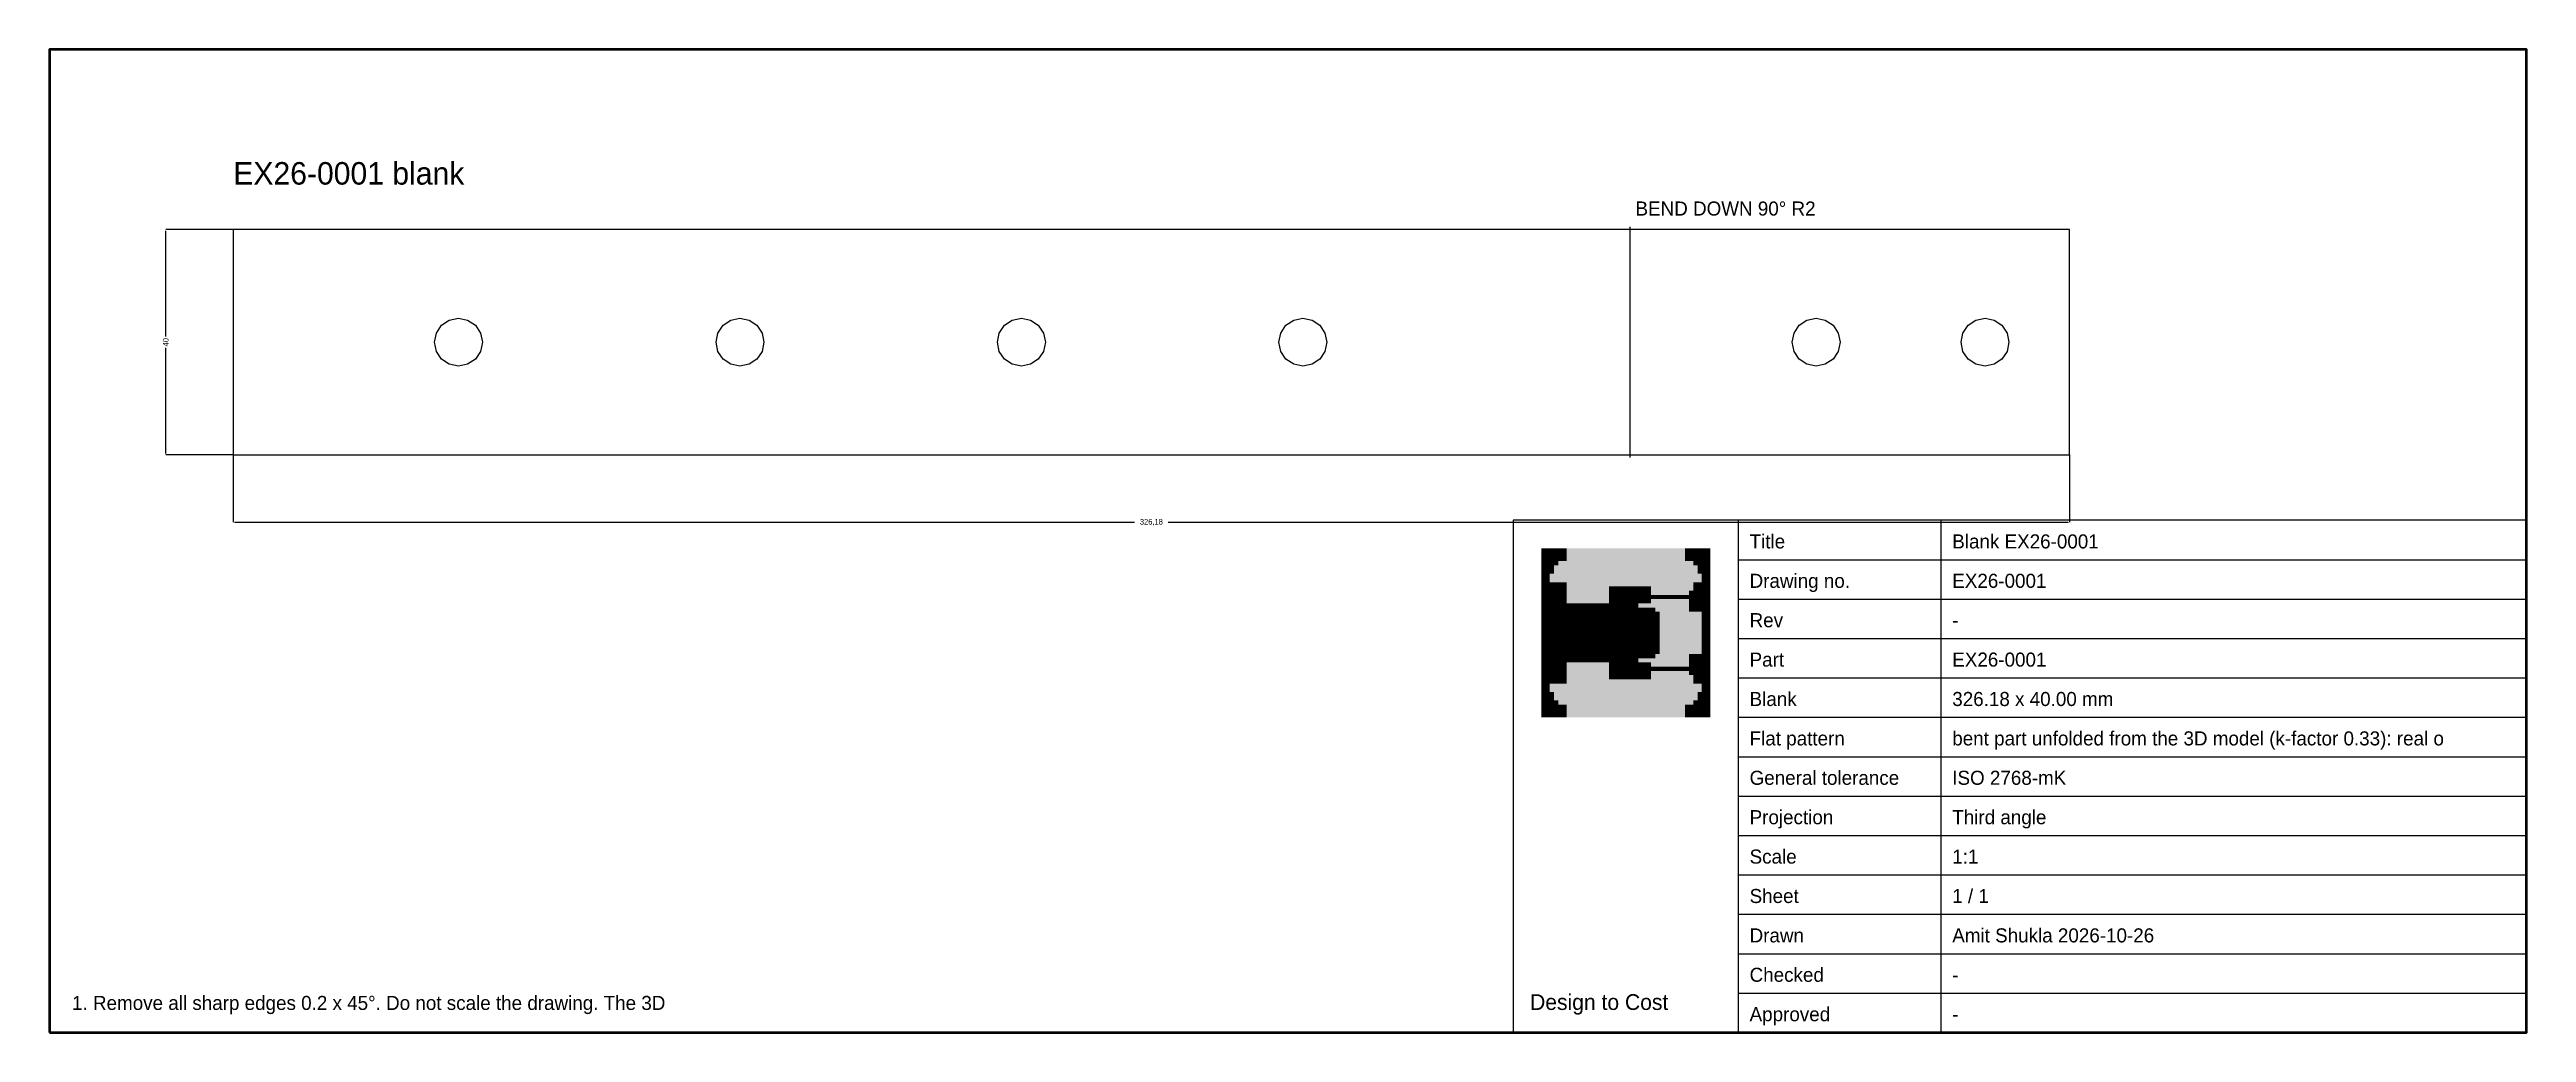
# Model space of a CAD drawing. Header units: metres. Extents: x -10 to 430, y -10 to 165.
import ezdxf

# ---------------------------------------------------------------- set-up
doc = ezdxf.new("R2010")
doc.units = ezdxf.units.M
for name, color, linetype in [('BEND', 1, 'Continuous'), ('CUT', 7, 'Continuous'), ('DIM', 3, 'Continuous'), ('FRAME', 7, 'Continuous'), ('LOGO', 7, 'Continuous'), ('TITLE', 7, 'Continuous')]:
    doc.layers.add(name, color=color, linetype=linetype)
doc.dimstyles.get("Standard").update_dxf_attribs({"dimtxt": 2.5, "dimasz": 2.5, "dimexe": 1.25, "dimexo": 0.625, "dimtad": 1, "dimcen": 2.5, "dimazin": 3, "dimtfac": 1, "dimtmove": 0, "dimatfit": 3})

# ---------------------------------------------------------------- blocks, each defined once
blk = doc.blocks.new('_CLOSEDFILLED')
at = {"color": 0, "linetype": 'BYBLOCK'}
blk.add_solid([(-1, 0.2), (0, 0), (-1, -0.2)], dxfattribs=at)
blk = doc.blocks.new('*D1')
for p, q in [((22.64, 92.64), (22.64, 80.64)), ((348.82, 92.64), (348.82, 80.64)), ((22.89, 80.64), (182.73, 80.64)), ((188.73, 80.64), (348.57, 80.64))]:
    blk.add_line(p, q)
at = {"layer": 'Defpoints'}
for p in [(22.64, 92.64), (348.82, 92.64), (22.64, 80.64)]:
    blk.add_point(p, dxfattribs=at)
at = {"xscale": 0.25, "yscale": 0.25, "rotation": 180}
blk.add_blockref('_CLOSEDFILLED', (22.64, 80.64), dxfattribs=at)
at = {"xscale": 0.25, "yscale": 0.25}
blk.add_blockref('_CLOSEDFILLED', (348.82, 80.64), dxfattribs=at)
at = {"insert": (185.73, 80.64), "char_height": 1, "attachment_point": 5}
blk.add_mtext('326,18', dxfattribs=at)
blk = doc.blocks.new('*D2')
for p, q in [((22.64, 132.64), (10.64, 132.64)), ((10.64, 113.64), (10.64, 132.39)), ((10.64, 92.89), (10.64, 111.64)), ((22.64, 92.64), (10.64, 92.64))]:
    blk.add_line(p, q)
at = {"layer": 'Defpoints'}
for p in [(22.64, 132.64), (10.64, 92.64), (22.64, 92.64)]:
    blk.add_point(p, dxfattribs=at)
at = {"xscale": 0.25, "yscale": 0.25}
for p, rotation in [((10.64, 132.64), 90), ((10.64, 92.64), -90.00000000000001)]:
    blk.add_blockref('_CLOSEDFILLED', p, dxfattribs=dict(at, rotation=rotation))
at = {"insert": (10.64, 112.64), "char_height": 1, "attachment_point": 5, "rotation": 90}
blk.add_mtext('40', dxfattribs=at)

msp = doc.modelspace()

# ---------------------------------------------------------------- hatches: boundary and pattern name
at = {"layer": 'LOGO', "true_color": 0xfbfbfa}
for points in [[(255, 75.25), (258.75, 75.25), (258.75, 76), (255, 76)], [(255, 74.5), (257.25, 74.5), (257.25, 75.25), (255, 75.25)], [(281.25, 75.25), (285, 75.25), (285, 76), (281.25, 76)], [(282.75, 74.5), (285, 74.5), (285, 75.25), (282.75, 75.25)], [(255, 73.75), (256.5, 73.75), (256.5, 74.5), (255, 74.5)], [(255, 73), (255.75, 73), (255.75, 73.75), (255, 73.75)], [(255, 72.25), (255.75, 72.25), (255.75, 73), (255, 73)], [(283.5, 73.75), (285, 73.75), (285, 74.5), (283.5, 74.5)], [(284.25, 73), (285, 73), (285, 73.75), (284.25, 73.75)], [(284.25, 72.25), (285, 72.25), (285, 73), (284.25, 73)], [(259.5, 67.75), (267, 67.75), (267, 68.5), (259.5, 68.5)], [(259.5, 67), (267, 67), (267, 67.75), (259.5, 67.75)], [(259.5, 66.25), (267, 66.25), (267, 67), (259.5, 67)], [(259.5, 65.5), (262.5, 65.5), (262.5, 66.25), (259.5, 66.25)], [(267, 65.5), (270, 65.5), (270, 66.25), (267, 66.25)], [(259.5, 64.75), (262.5, 64.75), (262.5, 65.5), (259.5, 65.5)], [(259.5, 64), (262.5, 64), (262.5, 64.75), (259.5, 64.75)], [(259.5, 63.25), (262.5, 63.25), (262.5, 64), (259.5, 64)], [(259.5, 62.5), (262.5, 62.5), (262.5, 63.25), (259.5, 63.25)], [(259.5, 61.75), (262.5, 61.75), (262.5, 62.5), (259.5, 62.5)], [(259.5, 61), (262.5, 61), (262.5, 61.75), (259.5, 61.75)], [(267, 64.75), (270, 64.75), (270, 65.5), (267, 65.5)], [(267, 64), (270, 64), (270, 64.75), (267, 64.75)], [(267, 63.25), (270, 63.25), (270, 64), (267, 64)], [(267, 62.5), (270, 62.5), (270, 63.25), (267, 63.25)], [(267, 61.75), (270, 61.75), (270, 62.5), (267, 62.5)], [(267, 61), (270, 61), (270, 61.75), (267, 61.75)], [(259.5, 60.25), (262.5, 60.25), (262.5, 61), (259.5, 61)], [(259.5, 59.5), (262.5, 59.5), (262.5, 60.25), (259.5, 60.25)], [(259.5, 58.75), (262.5, 58.75), (262.5, 59.5), (259.5, 59.5)], [(259.5, 58), (262.5, 58), (262.5, 58.75), (259.5, 58.75)], [(259.5, 57.25), (262.5, 57.25), (262.5, 58), (259.5, 58)], [(259.5, 56.5), (262.5, 56.5), (262.5, 57.25), (259.5, 57.25)], [(267, 60.25), (270, 60.25), (270, 61), (267, 61)], [(267, 59.5), (270, 59.5), (270, 60.25), (267, 60.25)], [(267, 58.75), (270, 58.75), (270, 59.5), (267, 59.5)], [(267, 58), (270, 58), (270, 58.75), (267, 58.75)], [(267, 57.25), (270, 57.25), (270, 58), (267, 58)], [(267, 56.5), (270, 56.5), (270, 57.25), (267, 57.25)], [(259.5, 55.75), (262.5, 55.75), (262.5, 56.5), (259.5, 56.5)], [(259.5, 55), (267, 55), (267, 55.75), (259.5, 55.75)], [(259.5, 54.25), (267, 54.25), (267, 55), (259.5, 55)], [(259.5, 53.5), (267, 53.5), (267, 54.25), (259.5, 54.25)], [(267, 55.75), (270, 55.75), (270, 56.5), (267, 56.5)], [(255, 49), (255.75, 49), (255.75, 49.75), (255, 49.75)], [(255, 48.25), (255.75, 48.25), (255.75, 49), (255, 49)], [(284.25, 49), (285, 49), (285, 49.75), (284.25, 49.75)], [(284.25, 48.25), (285, 48.25), (285, 49), (284.25, 49)], [(255, 47.5), (256.5, 47.5), (256.5, 48.25), (255, 48.25)], [(255, 46.75), (257.25, 46.75), (257.25, 47.5), (255, 47.5)], [(255, 46), (258.75, 46), (258.75, 46.75), (255, 46.75)], [(281.25, 46), (285, 46), (285, 46.75), (281.25, 46.75)], [(282.75, 46.75), (285, 46.75), (285, 47.5), (282.75, 47.5)], [(283.5, 47.5), (285, 47.5), (285, 48.25), (283.5, 48.25)]]:
    msp.add_hatch(color=7, dxfattribs=at).paths.add_polyline_path(points)
at = {"layer": 'LOGO', "true_color": 0xcfa885}
for points in [[(257.25, 74.5), (258, 74.5), (258, 75.25), (257.25, 75.25)], [(258.75, 75.25), (259.5, 75.25), (259.5, 76), (258.75, 76)], [(280.5, 75.25), (281.25, 75.25), (281.25, 76), (280.5, 76)], [(282, 74.5), (282.75, 74.5), (282.75, 75.25), (282, 75.25)], [(255, 71.5), (255.75, 71.5), (255.75, 72.25), (255, 72.25)], [(255.75, 73), (256.5, 73), (256.5, 73.75), (255.75, 73.75)], [(256.5, 73.75), (257.25, 73.75), (257.25, 74.5), (256.5, 74.5)], [(282.75, 73.75), (283.5, 73.75), (283.5, 74.5), (282.75, 74.5)], [(283.5, 73), (284.25, 73), (284.25, 73.75), (283.5, 73.75)], [(284.25, 71.5), (285, 71.5), (285, 72.25), (284.25, 72.25)], [(259.5, 68.5), (267, 68.5), (267, 69.25), (259.5, 69.25)], [(262.5, 65.5), (263.25, 65.5), (263.25, 66.25), (262.5, 66.25)], [(266.25, 65.5), (267, 65.5), (267, 66.25), (266.25, 66.25)], [(274.5, 67.75), (281.25, 67.75), (281.25, 68.5), (274.5, 68.5)], [(274.5, 67), (275.25, 67), (275.25, 67.75), (274.5, 67.75)], [(274.5, 66.25), (281.25, 66.25), (281.25, 67), (274.5, 67)], [(280.5, 67), (281.25, 67), (281.25, 67.75), (280.5, 67.75)], [(272.25, 64.75), (274.5, 64.75), (274.5, 65.5), (272.25, 65.5)], [(272.25, 64), (273, 64), (273, 64.75), (272.25, 64.75)], [(272.25, 63.25), (273, 63.25), (273, 64), (272.25, 64)], [(272.25, 62.5), (273, 62.5), (273, 63.25), (272.25, 63.25)], [(272.25, 61.75), (273, 61.75), (273, 62.5), (272.25, 62.5)], [(272.25, 61), (273, 61), (273, 61.75), (272.25, 61.75)], [(273.75, 64), (274.5, 64), (274.5, 64.75), (273.75, 64.75)], [(273.75, 63.25), (274.5, 63.25), (274.5, 64), (273.75, 64)], [(273.75, 62.5), (274.5, 62.5), (274.5, 63.25), (273.75, 63.25)], [(273.75, 61.75), (274.5, 61.75), (274.5, 62.5), (273.75, 62.5)], [(273.75, 61), (274.5, 61), (274.5, 61.75), (273.75, 61.75)], [(272.25, 60.25), (273, 60.25), (273, 61), (272.25, 61)], [(272.25, 59.5), (273, 59.5), (273, 60.25), (272.25, 60.25)], [(272.25, 58.75), (273, 58.75), (273, 59.5), (272.25, 59.5)], [(272.25, 58), (273, 58), (273, 58.75), (272.25, 58.75)], [(272.25, 57.25), (273, 57.25), (273, 58), (272.25, 58)], [(272.25, 56.5), (274.5, 56.5), (274.5, 57.25), (272.25, 57.25)], [(273.75, 60.25), (274.5, 60.25), (274.5, 61), (273.75, 61)], [(273.75, 59.5), (274.5, 59.5), (274.5, 60.25), (273.75, 60.25)], [(273.75, 58.75), (274.5, 58.75), (274.5, 59.5), (273.75, 59.5)], [(273.75, 58), (274.5, 58), (274.5, 58.75), (273.75, 58.75)], [(273.75, 57.25), (274.5, 57.25), (274.5, 58), (273.75, 58)], [(259.5, 52.75), (267, 52.75), (267, 53.5), (259.5, 53.5)], [(262.5, 55.75), (263.25, 55.75), (263.25, 56.5), (262.5, 56.5)], [(266.25, 55.75), (267, 55.75), (267, 56.5), (266.25, 56.5)], [(274.5, 55), (281.25, 55), (281.25, 55.75), (274.5, 55.75)], [(274.5, 54.25), (275.25, 54.25), (275.25, 55), (274.5, 55)], [(274.5, 53.5), (281.25, 53.5), (281.25, 54.25), (274.5, 54.25)], [(280.5, 54.25), (281.25, 54.25), (281.25, 55), (280.5, 55)], [(255, 49.75), (255.75, 49.75), (255.75, 50.5), (255, 50.5)], [(255.75, 48.25), (256.5, 48.25), (256.5, 49), (255.75, 49)], [(283.5, 48.25), (284.25, 48.25), (284.25, 49), (283.5, 49)], [(284.25, 49.75), (285, 49.75), (285, 50.5), (284.25, 50.5)], [(256.5, 47.5), (257.25, 47.5), (257.25, 48.25), (256.5, 48.25)], [(257.25, 46.75), (258, 46.75), (258, 47.5), (257.25, 47.5)], [(258.75, 46), (259.5, 46), (259.5, 46.75), (258.75, 46.75)], [(280.5, 46), (281.25, 46), (281.25, 46.75), (280.5, 46.75)], [(282, 46.75), (282.75, 46.75), (282.75, 47.5), (282, 47.5)], [(282.75, 47.5), (283.5, 47.5), (283.5, 48.25), (282.75, 48.25)]]:
    msp.add_hatch(color=7, dxfattribs=at).paths.add_polyline_path(points)
at = {"layer": 'LOGO', "true_color": 0x7b5f47}
for points in [[(258, 74.5), (258.75, 74.5), (258.75, 75.25), (258, 75.25)], [(259.5, 75.25), (280.5, 75.25), (280.5, 76), (259.5, 76)], [(281.25, 74.5), (282, 74.5), (282, 75.25), (281.25, 75.25)], [(255, 70.75), (255.75, 70.75), (255.75, 71.5), (255, 71.5)], [(255, 70), (255.75, 70), (255.75, 70.75), (255, 70.75)], [(255.75, 72.25), (256.5, 72.25), (256.5, 73), (255.75, 73)], [(283.5, 72.25), (284.25, 72.25), (284.25, 73), (283.5, 73)], [(284.25, 70.75), (285, 70.75), (285, 71.5), (284.25, 71.5)], [(284.25, 70), (285, 70), (285, 70.75), (284.25, 70.75)], [(255, 69.25), (255.75, 69.25), (255.75, 70), (255, 70)], [(255, 68.5), (255.75, 68.5), (255.75, 69.25), (255, 69.25)], [(255, 67.75), (255.75, 67.75), (255.75, 68.5), (255, 68.5)], [(255, 67), (255.75, 67), (255.75, 67.75), (255, 67.75)], [(255, 66.25), (255.75, 66.25), (255.75, 67), (255, 67)], [(255, 65.5), (255.75, 65.5), (255.75, 66.25), (255, 66.25)], [(263.25, 65.5), (266.25, 65.5), (266.25, 66.25), (263.25, 66.25)], [(267, 66.25), (270, 66.25), (270, 67), (267, 67)], [(272.25, 65.5), (281.25, 65.5), (281.25, 66.25), (272.25, 66.25)], [(274.5, 68.5), (282, 68.5), (282, 69.25), (274.5, 69.25)], [(275.25, 67), (280.5, 67), (280.5, 67.75), (275.25, 67.75)], [(281.25, 67.75), (282, 67.75), (282, 68.5), (281.25, 68.5)], [(281.25, 67), (282, 67), (282, 67.75), (281.25, 67.75)], [(281.25, 66.25), (282, 66.25), (282, 67), (281.25, 67)], [(284.25, 69.25), (285, 69.25), (285, 70), (284.25, 70)], [(284.25, 68.5), (285, 68.5), (285, 69.25), (284.25, 69.25)], [(284.25, 67.75), (285, 67.75), (285, 68.5), (284.25, 68.5)], [(284.25, 67), (285, 67), (285, 67.75), (284.25, 67.75)], [(284.25, 66.25), (285, 66.25), (285, 67), (284.25, 67)], [(284.25, 65.5), (285, 65.5), (285, 66.25), (284.25, 66.25)], [(255, 64.75), (255.75, 64.75), (255.75, 65.5), (255, 65.5)], [(255, 64), (255.75, 64), (255.75, 64.75), (255, 64.75)], [(255, 63.25), (255.75, 63.25), (255.75, 64), (255, 64)], [(255, 62.5), (255.75, 62.5), (255.75, 63.25), (255, 63.25)], [(255, 61.75), (255.75, 61.75), (255.75, 62.5), (255, 62.5)], [(255, 61), (255.75, 61), (255.75, 61.75), (255, 61.75)], [(271.5, 64.75), (272.25, 64.75), (272.25, 65.5), (271.5, 65.5)], [(271.5, 64), (272.25, 64), (272.25, 64.75), (271.5, 64.75)], [(271.5, 63.25), (272.25, 63.25), (272.25, 64), (271.5, 64)], [(271.5, 62.5), (272.25, 62.5), (272.25, 63.25), (271.5, 63.25)], [(271.5, 61.75), (272.25, 61.75), (272.25, 62.5), (271.5, 62.5)], [(271.5, 61), (272.25, 61), (272.25, 61.75), (271.5, 61.75)], [(273, 64), (273.75, 64), (273.75, 64.75), (273, 64.75)], [(273, 63.25), (273.75, 63.25), (273.75, 64), (273, 64)], [(273, 62.5), (273.75, 62.5), (273.75, 63.25), (273, 63.25)], [(273, 61.75), (273.75, 61.75), (273.75, 62.5), (273, 62.5)], [(273, 61), (273.75, 61), (273.75, 61.75), (273, 61.75)], [(274.5, 64.75), (275.25, 64.75), (275.25, 65.5), (274.5, 65.5)], [(274.5, 64), (275.25, 64), (275.25, 64.75), (274.5, 64.75)], [(274.5, 63.25), (275.25, 63.25), (275.25, 64), (274.5, 64)], [(274.5, 62.5), (275.25, 62.5), (275.25, 63.25), (274.5, 63.25)], [(274.5, 61.75), (275.25, 61.75), (275.25, 62.5), (274.5, 62.5)], [(274.5, 61), (275.25, 61), (275.25, 61.75), (274.5, 61.75)], [(284.25, 64.75), (285, 64.75), (285, 65.5), (284.25, 65.5)], [(284.25, 64), (285, 64), (285, 64.75), (284.25, 64.75)], [(284.25, 63.25), (285, 63.25), (285, 64), (284.25, 64)], [(284.25, 62.5), (285, 62.5), (285, 63.25), (284.25, 63.25)], [(284.25, 61.75), (285, 61.75), (285, 62.5), (284.25, 62.5)], [(284.25, 61), (285, 61), (285, 61.75), (284.25, 61.75)], [(255, 60.25), (255.75, 60.25), (255.75, 61), (255, 61)], [(255, 59.5), (255.75, 59.5), (255.75, 60.25), (255, 60.25)], [(255, 58.75), (255.75, 58.75), (255.75, 59.5), (255, 59.5)], [(255, 58), (255.75, 58), (255.75, 58.75), (255, 58.75)], [(255, 57.25), (255.75, 57.25), (255.75, 58), (255, 58)], [(255, 56.5), (255.75, 56.5), (255.75, 57.25), (255, 57.25)], [(271.5, 60.25), (272.25, 60.25), (272.25, 61), (271.5, 61)], [(271.5, 59.5), (272.25, 59.5), (272.25, 60.25), (271.5, 60.25)], [(271.5, 58.75), (272.25, 58.75), (272.25, 59.5), (271.5, 59.5)], [(271.5, 58), (272.25, 58), (272.25, 58.75), (271.5, 58.75)], [(271.5, 57.25), (272.25, 57.25), (272.25, 58), (271.5, 58)], [(271.5, 56.5), (272.25, 56.5), (272.25, 57.25), (271.5, 57.25)], [(273, 60.25), (273.75, 60.25), (273.75, 61), (273, 61)], [(273, 59.5), (273.75, 59.5), (273.75, 60.25), (273, 60.25)], [(273, 58.75), (273.75, 58.75), (273.75, 59.5), (273, 59.5)], [(273, 58), (273.75, 58), (273.75, 58.75), (273, 58.75)], [(273, 57.25), (273.75, 57.25), (273.75, 58), (273, 58)], [(274.5, 60.25), (275.25, 60.25), (275.25, 61), (274.5, 61)], [(274.5, 59.5), (275.25, 59.5), (275.25, 60.25), (274.5, 60.25)], [(274.5, 58.75), (275.25, 58.75), (275.25, 59.5), (274.5, 59.5)], [(274.5, 58), (275.25, 58), (275.25, 58.75), (274.5, 58.75)], [(274.5, 57.25), (275.25, 57.25), (275.25, 58), (274.5, 58)], [(274.5, 56.5), (275.25, 56.5), (275.25, 57.25), (274.5, 57.25)], [(284.25, 60.25), (285, 60.25), (285, 61), (284.25, 61)], [(284.25, 59.5), (285, 59.5), (285, 60.25), (284.25, 60.25)], [(284.25, 58.75), (285, 58.75), (285, 59.5), (284.25, 59.5)], [(284.25, 58), (285, 58), (285, 58.75), (284.25, 58.75)], [(284.25, 57.25), (285, 57.25), (285, 58), (284.25, 58)], [(284.25, 56.5), (285, 56.5), (285, 57.25), (284.25, 57.25)], [(255, 55.75), (255.75, 55.75), (255.75, 56.5), (255, 56.5)], [(255, 55), (255.75, 55), (255.75, 55.75), (255, 55.75)], [(255, 54.25), (255.75, 54.25), (255.75, 55), (255, 55)], [(255, 53.5), (255.75, 53.5), (255.75, 54.25), (255, 54.25)], [(255, 52.75), (255.75, 52.75), (255.75, 53.5), (255, 53.5)], [(263.25, 55.75), (266.25, 55.75), (266.25, 56.5), (263.25, 56.5)], [(267, 55), (270, 55), (270, 55.75), (267, 55.75)], [(272.25, 55.75), (281.25, 55.75), (281.25, 56.5), (272.25, 56.5)], [(274.5, 52.75), (282, 52.75), (282, 53.5), (274.5, 53.5)], [(275.25, 54.25), (280.5, 54.25), (280.5, 55), (275.25, 55)], [(281.25, 55), (282, 55), (282, 55.75), (281.25, 55.75)], [(281.25, 54.25), (282, 54.25), (282, 55), (281.25, 55)], [(281.25, 53.5), (282, 53.5), (282, 54.25), (281.25, 54.25)], [(284.25, 55.75), (285, 55.75), (285, 56.5), (284.25, 56.5)], [(284.25, 55), (285, 55), (285, 55.75), (284.25, 55.75)], [(284.25, 54.25), (285, 54.25), (285, 55), (284.25, 55)], [(284.25, 53.5), (285, 53.5), (285, 54.25), (284.25, 54.25)], [(284.25, 52.75), (285, 52.75), (285, 53.5), (284.25, 53.5)], [(255, 52), (255.75, 52), (255.75, 52.75), (255, 52.75)], [(255, 51.25), (255.75, 51.25), (255.75, 52), (255, 52)], [(255, 50.5), (255.75, 50.5), (255.75, 51.25), (255, 51.25)], [(255.75, 49), (256.5, 49), (256.5, 49.75), (255.75, 49.75)], [(283.5, 49), (284.25, 49), (284.25, 49.75), (283.5, 49.75)], [(284.25, 52), (285, 52), (285, 52.75), (284.25, 52.75)], [(284.25, 51.25), (285, 51.25), (285, 52), (284.25, 52)], [(284.25, 50.5), (285, 50.5), (285, 51.25), (284.25, 51.25)], [(258, 46.75), (258.75, 46.75), (258.75, 47.5), (258, 47.5)], [(259.5, 46), (280.5, 46), (280.5, 46.75), (259.5, 46.75)], [(281.25, 46.75), (282, 46.75), (282, 47.5), (281.25, 47.5)]]:
    msp.add_hatch(color=7, dxfattribs=at).paths.add_polyline_path(points)
at = {"layer": 'LOGO', "true_color": 0x18212c}
for points in [[(258.75, 74.5), (259.5, 74.5), (259.5, 75.25), (258.75, 75.25)], [(280.5, 74.5), (281.25, 74.5), (281.25, 75.25), (280.5, 75.25)], [(255.75, 71.5), (256.5, 71.5), (256.5, 72.25), (255.75, 72.25)], [(283.5, 71.5), (284.25, 71.5), (284.25, 72.25), (283.5, 72.25)], [(267, 68.5), (267.75, 68.5), (267.75, 69.25), (267, 69.25)], [(267, 67.75), (267.75, 67.75), (267.75, 68.5), (267, 68.5)], [(267, 67), (267.75, 67), (267.75, 67.75), (267, 67.75)], [(270, 66.25), (270.75, 66.25), (270.75, 67), (270, 67)], [(267, 54.25), (267.75, 54.25), (267.75, 55), (267, 55)], [(267, 53.5), (267.75, 53.5), (267.75, 54.25), (267, 54.25)], [(267, 52.75), (267.75, 52.75), (267.75, 53.5), (267, 53.5)], [(270, 55), (270.75, 55), (270.75, 55.75), (270, 55.75)], [(255.75, 49.75), (256.5, 49.75), (256.5, 50.5), (255.75, 50.5)], [(283.5, 49.75), (284.25, 49.75), (284.25, 50.5), (283.5, 50.5)], [(258.75, 46.75), (259.5, 46.75), (259.5, 47.5), (258.75, 47.5)], [(280.5, 46.75), (281.25, 46.75), (281.25, 47.5), (280.5, 47.5)]]:
    msp.add_hatch(color=7, dxfattribs=at).paths.add_polyline_path(points)
at = {"layer": 'LOGO', "true_color": 0x121d28}
for points in [[(259.5, 74.5), (280.5, 74.5), (280.5, 75.25), (259.5, 75.25)], [(255.75, 70.75), (256.5, 70.75), (256.5, 71.5), (255.75, 71.5)], [(255.75, 70), (256.5, 70), (256.5, 70.75), (255.75, 70.75)], [(256.5, 72.25), (257.25, 72.25), (257.25, 73), (256.5, 73)], [(257.25, 73), (258, 73), (258, 73.75), (257.25, 73.75)], [(258, 73.75), (258.75, 73.75), (258.75, 74.5), (258, 74.5)], [(281.25, 73.75), (282, 73.75), (282, 74.5), (281.25, 74.5)], [(282, 73), (282.75, 73), (282.75, 73.75), (282, 73.75)], [(282.75, 72.25), (283.5, 72.25), (283.5, 73), (282.75, 73)], [(283.5, 70.75), (284.25, 70.75), (284.25, 71.5), (283.5, 71.5)], [(283.5, 70), (284.25, 70), (284.25, 70.75), (283.5, 70.75)], [(255.75, 69.25), (256.5, 69.25), (256.5, 70), (255.75, 70)], [(255.75, 68.5), (256.5, 68.5), (256.5, 69.25), (255.75, 69.25)], [(255.75, 67.75), (256.5, 67.75), (256.5, 68.5), (255.75, 68.5)], [(255.75, 67), (256.5, 67), (256.5, 67.75), (255.75, 67.75)], [(255.75, 66.25), (256.5, 66.25), (256.5, 67), (255.75, 67)], [(255.75, 65.5), (256.5, 65.5), (256.5, 66.25), (255.75, 66.25)], [(259.5, 69.25), (267, 69.25), (267, 70), (259.5, 70)], [(267.75, 67), (270, 67), (270, 67.75), (267.75, 67.75)], [(270.75, 65.5), (271.5, 65.5), (271.5, 66.25), (270.75, 66.25)], [(272.25, 66.25), (273.75, 66.25), (273.75, 67), (272.25, 67)], [(273, 67.75), (273.75, 67.75), (273.75, 68.5), (273, 68.5)], [(273, 67), (273.75, 67), (273.75, 67.75), (273, 67.75)], [(282, 67.75), (282.75, 67.75), (282.75, 68.5), (282, 68.5)], [(282, 67), (282.75, 67), (282.75, 67.75), (282, 67.75)], [(282, 66.25), (282.75, 66.25), (282.75, 67), (282, 67)], [(283.5, 69.25), (284.25, 69.25), (284.25, 70), (283.5, 70)], [(283.5, 68.5), (284.25, 68.5), (284.25, 69.25), (283.5, 69.25)], [(283.5, 67.75), (284.25, 67.75), (284.25, 68.5), (283.5, 68.5)], [(283.5, 67), (284.25, 67), (284.25, 67.75), (283.5, 67.75)], [(283.5, 66.25), (284.25, 66.25), (284.25, 67), (283.5, 67)], [(283.5, 65.5), (284.25, 65.5), (284.25, 66.25), (283.5, 66.25)], [(255.75, 64.75), (256.5, 64.75), (256.5, 65.5), (255.75, 65.5)], [(255.75, 64), (256.5, 64), (256.5, 64.75), (255.75, 64.75)], [(255.75, 63.25), (256.5, 63.25), (256.5, 64), (255.75, 64)], [(255.75, 62.5), (256.5, 62.5), (256.5, 63.25), (255.75, 63.25)], [(255.75, 61.75), (256.5, 61.75), (256.5, 62.5), (255.75, 62.5)], [(255.75, 61), (256.5, 61), (256.5, 61.75), (255.75, 61.75)], [(263.25, 64.75), (266.25, 64.75), (266.25, 65.5), (263.25, 65.5)], [(263.25, 64), (264, 64), (264, 64.75), (263.25, 64.75)], [(263.25, 63.25), (264, 63.25), (264, 64), (263.25, 64)], [(263.25, 62.5), (264, 62.5), (264, 63.25), (263.25, 63.25)], [(263.25, 61.75), (264, 61.75), (264, 62.5), (263.25, 62.5)], [(263.25, 61), (264, 61), (264, 61.75), (263.25, 61.75)], [(265.5, 64), (266.25, 64), (266.25, 64.75), (265.5, 64.75)], [(265.5, 63.25), (266.25, 63.25), (266.25, 64), (265.5, 64)], [(265.5, 62.5), (266.25, 62.5), (266.25, 63.25), (265.5, 63.25)], [(265.5, 61.75), (266.25, 61.75), (266.25, 62.5), (265.5, 62.5)], [(265.5, 61), (266.25, 61), (266.25, 61.75), (265.5, 61.75)], [(270.75, 64.75), (271.5, 64.75), (271.5, 65.5), (270.75, 65.5)], [(270.75, 64), (271.5, 64), (271.5, 64.75), (270.75, 64.75)], [(270.75, 63.25), (271.5, 63.25), (271.5, 64), (270.75, 64)], [(270.75, 62.5), (271.5, 62.5), (271.5, 63.25), (270.75, 63.25)], [(270.75, 61.75), (271.5, 61.75), (271.5, 62.5), (270.75, 62.5)], [(270.75, 61), (271.5, 61), (271.5, 61.75), (270.75, 61.75)], [(275.25, 64.75), (281.25, 64.75), (281.25, 65.5), (275.25, 65.5)], [(275.25, 64), (276, 64), (276, 64.75), (275.25, 64.75)], [(275.25, 63.25), (276, 63.25), (276, 64), (275.25, 64)], [(275.25, 62.5), (276, 62.5), (276, 63.25), (275.25, 63.25)], [(275.25, 61.75), (276, 61.75), (276, 62.5), (275.25, 62.5)], [(275.25, 61), (276, 61), (276, 61.75), (275.25, 61.75)], [(283.5, 64.75), (284.25, 64.75), (284.25, 65.5), (283.5, 65.5)], [(283.5, 64), (284.25, 64), (284.25, 64.75), (283.5, 64.75)], [(283.5, 63.25), (284.25, 63.25), (284.25, 64), (283.5, 64)], [(283.5, 62.5), (284.25, 62.5), (284.25, 63.25), (283.5, 63.25)], [(283.5, 61.75), (284.25, 61.75), (284.25, 62.5), (283.5, 62.5)], [(283.5, 61), (284.25, 61), (284.25, 61.75), (283.5, 61.75)], [(255.75, 60.25), (256.5, 60.25), (256.5, 61), (255.75, 61)], [(255.75, 59.5), (256.5, 59.5), (256.5, 60.25), (255.75, 60.25)], [(255.75, 58.75), (256.5, 58.75), (256.5, 59.5), (255.75, 59.5)], [(255.75, 58), (256.5, 58), (256.5, 58.75), (255.75, 58.75)], [(255.75, 57.25), (256.5, 57.25), (256.5, 58), (255.75, 58)], [(255.75, 56.5), (256.5, 56.5), (256.5, 57.25), (255.75, 57.25)], [(263.25, 60.25), (264, 60.25), (264, 61), (263.25, 61)], [(263.25, 59.5), (264, 59.5), (264, 60.25), (263.25, 60.25)], [(263.25, 58.75), (264, 58.75), (264, 59.5), (263.25, 59.5)], [(263.25, 58), (264, 58), (264, 58.75), (263.25, 58.75)], [(263.25, 57.25), (264, 57.25), (264, 58), (263.25, 58)], [(263.25, 56.5), (266.25, 56.5), (266.25, 57.25), (263.25, 57.25)], [(265.5, 60.25), (266.25, 60.25), (266.25, 61), (265.5, 61)], [(265.5, 59.5), (266.25, 59.5), (266.25, 60.25), (265.5, 60.25)], [(265.5, 58.75), (266.25, 58.75), (266.25, 59.5), (265.5, 59.5)], [(265.5, 58), (266.25, 58), (266.25, 58.75), (265.5, 58.75)], [(265.5, 57.25), (266.25, 57.25), (266.25, 58), (265.5, 58)], [(270.75, 60.25), (271.5, 60.25), (271.5, 61), (270.75, 61)], [(270.75, 59.5), (271.5, 59.5), (271.5, 60.25), (270.75, 60.25)], [(270.75, 58.75), (271.5, 58.75), (271.5, 59.5), (270.75, 59.5)], [(270.75, 58), (271.5, 58), (271.5, 58.75), (270.75, 58.75)], [(270.75, 57.25), (271.5, 57.25), (271.5, 58), (270.75, 58)], [(270.75, 56.5), (271.5, 56.5), (271.5, 57.25), (270.75, 57.25)], [(275.25, 60.25), (276, 60.25), (276, 61), (275.25, 61)], [(275.25, 59.5), (276, 59.5), (276, 60.25), (275.25, 60.25)], [(275.25, 58.75), (276, 58.75), (276, 59.5), (275.25, 59.5)], [(275.25, 58), (276, 58), (276, 58.75), (275.25, 58.75)], [(275.25, 57.25), (276, 57.25), (276, 58), (275.25, 58)], [(275.25, 56.5), (281.25, 56.5), (281.25, 57.25), (275.25, 57.25)], [(283.5, 60.25), (284.25, 60.25), (284.25, 61), (283.5, 61)], [(283.5, 59.5), (284.25, 59.5), (284.25, 60.25), (283.5, 60.25)], [(283.5, 58.75), (284.25, 58.75), (284.25, 59.5), (283.5, 59.5)], [(283.5, 58), (284.25, 58), (284.25, 58.75), (283.5, 58.75)], [(283.5, 57.25), (284.25, 57.25), (284.25, 58), (283.5, 58)], [(283.5, 56.5), (284.25, 56.5), (284.25, 57.25), (283.5, 57.25)], [(255.75, 55.75), (256.5, 55.75), (256.5, 56.5), (255.75, 56.5)], [(255.75, 55), (256.5, 55), (256.5, 55.75), (255.75, 55.75)], [(255.75, 54.25), (256.5, 54.25), (256.5, 55), (255.75, 55)], [(255.75, 53.5), (256.5, 53.5), (256.5, 54.25), (255.75, 54.25)], [(255.75, 52.75), (256.5, 52.75), (256.5, 53.5), (255.75, 53.5)], [(267.75, 54.25), (270, 54.25), (270, 55), (267.75, 55)], [(270.75, 55.75), (271.5, 55.75), (271.5, 56.5), (270.75, 56.5)], [(272.25, 55), (273.75, 55), (273.75, 55.75), (272.25, 55.75)], [(273, 54.25), (273.75, 54.25), (273.75, 55), (273, 55)], [(273, 53.5), (273.75, 53.5), (273.75, 54.25), (273, 54.25)], [(282, 55), (282.75, 55), (282.75, 55.75), (282, 55.75)], [(282, 54.25), (282.75, 54.25), (282.75, 55), (282, 55)], [(282, 53.5), (282.75, 53.5), (282.75, 54.25), (282, 54.25)], [(283.5, 55.75), (284.25, 55.75), (284.25, 56.5), (283.5, 56.5)], [(283.5, 55), (284.25, 55), (284.25, 55.75), (283.5, 55.75)], [(283.5, 54.25), (284.25, 54.25), (284.25, 55), (283.5, 55)], [(283.5, 53.5), (284.25, 53.5), (284.25, 54.25), (283.5, 54.25)], [(283.5, 52.75), (284.25, 52.75), (284.25, 53.5), (283.5, 53.5)], [(255.75, 52), (256.5, 52), (256.5, 52.75), (255.75, 52.75)], [(255.75, 51.25), (256.5, 51.25), (256.5, 52), (255.75, 52)], [(255.75, 50.5), (256.5, 50.5), (256.5, 51.25), (255.75, 51.25)], [(256.5, 49), (257.25, 49), (257.25, 49.75), (256.5, 49.75)], [(257.25, 48.25), (258, 48.25), (258, 49), (257.25, 49)], [(259.5, 52), (267, 52), (267, 52.75), (259.5, 52.75)], [(282, 48.25), (282.75, 48.25), (282.75, 49), (282, 49)], [(282.75, 49), (283.5, 49), (283.5, 49.75), (282.75, 49.75)], [(283.5, 52), (284.25, 52), (284.25, 52.75), (283.5, 52.75)], [(283.5, 51.25), (284.25, 51.25), (284.25, 52), (283.5, 52)], [(283.5, 50.5), (284.25, 50.5), (284.25, 51.25), (283.5, 51.25)], [(258, 47.5), (258.75, 47.5), (258.75, 48.25), (258, 48.25)], [(259.5, 46.75), (280.5, 46.75), (280.5, 47.5), (259.5, 47.5)], [(281.25, 47.5), (282, 47.5), (282, 48.25), (281.25, 48.25)]]:
    msp.add_hatch(color=7, dxfattribs=at).paths.add_polyline_path(points)
at = {"layer": 'LOGO', "true_color": 0x33383e}
for points in [[(256.5, 73), (257.25, 73), (257.25, 73.75), (256.5, 73.75)], [(257.25, 73.75), (258, 73.75), (258, 74.5), (257.25, 74.5)], [(282, 73.75), (282.75, 73.75), (282.75, 74.5), (282, 74.5)], [(282.75, 73), (283.5, 73), (283.5, 73.75), (282.75, 73.75)], [(258.75, 68.5), (259.5, 68.5), (259.5, 69.25), (258.75, 69.25)], [(258.75, 67.75), (259.5, 67.75), (259.5, 68.5), (258.75, 68.5)], [(258.75, 67), (259.5, 67), (259.5, 67.75), (258.75, 67.75)], [(258.75, 66.25), (259.5, 66.25), (259.5, 67), (258.75, 67)], [(258.75, 65.5), (259.5, 65.5), (259.5, 66.25), (258.75, 66.25)], [(270, 65.5), (270.75, 65.5), (270.75, 66.25), (270, 66.25)], [(271.5, 65.5), (272.25, 65.5), (272.25, 66.25), (271.5, 66.25)], [(273.75, 68.5), (274.5, 68.5), (274.5, 69.25), (273.75, 69.25)], [(273.75, 67.75), (274.5, 67.75), (274.5, 68.5), (273.75, 68.5)], [(273.75, 67), (274.5, 67), (274.5, 67.75), (273.75, 67.75)], [(273.75, 66.25), (274.5, 66.25), (274.5, 67), (273.75, 67)], [(281.25, 65.5), (282, 65.5), (282, 66.25), (281.25, 66.25)], [(258.75, 64.75), (259.5, 64.75), (259.5, 65.5), (258.75, 65.5)], [(258.75, 64), (259.5, 64), (259.5, 64.75), (258.75, 64.75)], [(258.75, 63.25), (259.5, 63.25), (259.5, 64), (258.75, 64)], [(258.75, 62.5), (259.5, 62.5), (259.5, 63.25), (258.75, 63.25)], [(258.75, 61.75), (259.5, 61.75), (259.5, 62.5), (258.75, 62.5)], [(258.75, 61), (259.5, 61), (259.5, 61.75), (258.75, 61.75)], [(262.5, 64.75), (263.25, 64.75), (263.25, 65.5), (262.5, 65.5)], [(262.5, 64), (263.25, 64), (263.25, 64.75), (262.5, 64.75)], [(262.5, 63.25), (263.25, 63.25), (263.25, 64), (262.5, 64)], [(262.5, 62.5), (263.25, 62.5), (263.25, 63.25), (262.5, 63.25)], [(262.5, 61.75), (263.25, 61.75), (263.25, 62.5), (262.5, 62.5)], [(262.5, 61), (263.25, 61), (263.25, 61.75), (262.5, 61.75)], [(266.25, 64.75), (267, 64.75), (267, 65.5), (266.25, 65.5)], [(266.25, 64), (267, 64), (267, 64.75), (266.25, 64.75)], [(266.25, 63.25), (267, 63.25), (267, 64), (266.25, 64)], [(266.25, 62.5), (267, 62.5), (267, 63.25), (266.25, 63.25)], [(266.25, 61.75), (267, 61.75), (267, 62.5), (266.25, 62.5)], [(266.25, 61), (267, 61), (267, 61.75), (266.25, 61.75)], [(270, 64.75), (270.75, 64.75), (270.75, 65.5), (270, 65.5)], [(270, 64), (270.75, 64), (270.75, 64.75), (270, 64.75)], [(270, 63.25), (270.75, 63.25), (270.75, 64), (270, 64)], [(270, 62.5), (270.75, 62.5), (270.75, 63.25), (270, 63.25)], [(270, 61.75), (270.75, 61.75), (270.75, 62.5), (270, 62.5)], [(270, 61), (270.75, 61), (270.75, 61.75), (270, 61.75)], [(258.75, 60.25), (259.5, 60.25), (259.5, 61), (258.75, 61)], [(258.75, 59.5), (259.5, 59.5), (259.5, 60.25), (258.75, 60.25)], [(258.75, 58.75), (259.5, 58.75), (259.5, 59.5), (258.75, 59.5)], [(258.75, 58), (259.5, 58), (259.5, 58.75), (258.75, 58.75)], [(258.75, 57.25), (259.5, 57.25), (259.5, 58), (258.75, 58)], [(258.75, 56.5), (259.5, 56.5), (259.5, 57.25), (258.75, 57.25)], [(262.5, 60.25), (263.25, 60.25), (263.25, 61), (262.5, 61)], [(262.5, 59.5), (263.25, 59.5), (263.25, 60.25), (262.5, 60.25)], [(262.5, 58.75), (263.25, 58.75), (263.25, 59.5), (262.5, 59.5)], [(262.5, 58), (263.25, 58), (263.25, 58.75), (262.5, 58.75)], [(262.5, 57.25), (263.25, 57.25), (263.25, 58), (262.5, 58)], [(262.5, 56.5), (263.25, 56.5), (263.25, 57.25), (262.5, 57.25)], [(266.25, 60.25), (267, 60.25), (267, 61), (266.25, 61)], [(266.25, 59.5), (267, 59.5), (267, 60.25), (266.25, 60.25)], [(266.25, 58.75), (267, 58.75), (267, 59.5), (266.25, 59.5)], [(266.25, 58), (267, 58), (267, 58.75), (266.25, 58.75)], [(266.25, 57.25), (267, 57.25), (267, 58), (266.25, 58)], [(266.25, 56.5), (267, 56.5), (267, 57.25), (266.25, 57.25)], [(270, 60.25), (270.75, 60.25), (270.75, 61), (270, 61)], [(270, 59.5), (270.75, 59.5), (270.75, 60.25), (270, 60.25)], [(270, 58.75), (270.75, 58.75), (270.75, 59.5), (270, 59.5)], [(270, 58), (270.75, 58), (270.75, 58.75), (270, 58.75)], [(270, 57.25), (270.75, 57.25), (270.75, 58), (270, 58)], [(270, 56.5), (270.75, 56.5), (270.75, 57.25), (270, 57.25)], [(258.75, 55.75), (259.5, 55.75), (259.5, 56.5), (258.75, 56.5)], [(258.75, 55), (259.5, 55), (259.5, 55.75), (258.75, 55.75)], [(258.75, 54.25), (259.5, 54.25), (259.5, 55), (258.75, 55)], [(258.75, 53.5), (259.5, 53.5), (259.5, 54.25), (258.75, 54.25)], [(258.75, 52.75), (259.5, 52.75), (259.5, 53.5), (258.75, 53.5)], [(270, 55.75), (270.75, 55.75), (270.75, 56.5), (270, 56.5)], [(271.5, 55.75), (272.25, 55.75), (272.25, 56.5), (271.5, 56.5)], [(273.75, 55), (274.5, 55), (274.5, 55.75), (273.75, 55.75)], [(273.75, 54.25), (274.5, 54.25), (274.5, 55), (273.75, 55)], [(273.75, 53.5), (274.5, 53.5), (274.5, 54.25), (273.75, 54.25)], [(273.75, 52.75), (274.5, 52.75), (274.5, 53.5), (273.75, 53.5)], [(281.25, 55.75), (282, 55.75), (282, 56.5), (281.25, 56.5)], [(256.5, 48.25), (257.25, 48.25), (257.25, 49), (256.5, 49)], [(282.75, 48.25), (283.5, 48.25), (283.5, 49), (282.75, 49)], [(257.25, 47.5), (258, 47.5), (258, 48.25), (257.25, 48.25)], [(282, 47.5), (282.75, 47.5), (282.75, 48.25), (282, 48.25)]]:
    msp.add_hatch(color=7, dxfattribs=at).paths.add_polyline_path(points)
at = {"layer": 'LOGO', "true_color": 0x16212b}
for points in [[(256.5, 71.5), (257.25, 71.5), (257.25, 72.25), (256.5, 72.25)], [(258.75, 73.75), (259.5, 73.75), (259.5, 74.5), (258.75, 74.5)], [(280.5, 73.75), (281.25, 73.75), (281.25, 74.5), (280.5, 74.5)], [(282.75, 71.5), (283.5, 71.5), (283.5, 72.25), (282.75, 72.25)], [(258, 68.5), (258.75, 68.5), (258.75, 69.25), (258, 69.25)], [(258, 67.75), (258.75, 67.75), (258.75, 68.5), (258, 68.5)], [(258, 67), (258.75, 67), (258.75, 67.75), (258, 67.75)], [(258, 66.25), (258.75, 66.25), (258.75, 67), (258, 67)], [(258, 65.5), (258.75, 65.5), (258.75, 66.25), (258, 66.25)], [(267.75, 68.5), (268.5, 68.5), (268.5, 69.25), (267.75, 69.25)], [(267.75, 67.75), (268.5, 67.75), (268.5, 68.5), (267.75, 68.5)], [(270, 67), (270.75, 67), (270.75, 67.75), (270, 67.75)], [(270.75, 66.25), (272.25, 66.25), (272.25, 67), (270.75, 67)], [(273, 68.5), (273.75, 68.5), (273.75, 69.25), (273, 69.25)], [(273.75, 69.25), (282, 69.25), (282, 70), (273.75, 70)], [(282, 68.5), (282.75, 68.5), (282.75, 69.25), (282, 69.25)], [(282, 65.5), (282.75, 65.5), (282.75, 66.25), (282, 66.25)], [(258, 64.75), (258.75, 64.75), (258.75, 65.5), (258, 65.5)], [(258, 64), (258.75, 64), (258.75, 64.75), (258, 64.75)], [(258, 63.25), (258.75, 63.25), (258.75, 64), (258, 64)], [(258, 62.5), (258.75, 62.5), (258.75, 63.25), (258, 63.25)], [(258, 61.75), (258.75, 61.75), (258.75, 62.5), (258, 62.5)], [(258, 61), (258.75, 61), (258.75, 61.75), (258, 61.75)], [(281.25, 64.75), (282, 64.75), (282, 65.5), (281.25, 65.5)], [(258, 60.25), (258.75, 60.25), (258.75, 61), (258, 61)], [(258, 59.5), (258.75, 59.5), (258.75, 60.25), (258, 60.25)], [(258, 58.75), (258.75, 58.75), (258.75, 59.5), (258, 59.5)], [(258, 58), (258.75, 58), (258.75, 58.75), (258, 58.75)], [(258, 57.25), (258.75, 57.25), (258.75, 58), (258, 58)], [(258, 56.5), (258.75, 56.5), (258.75, 57.25), (258, 57.25)], [(281.25, 56.5), (282, 56.5), (282, 57.25), (281.25, 57.25)], [(258, 55.75), (258.75, 55.75), (258.75, 56.5), (258, 56.5)], [(258, 55), (258.75, 55), (258.75, 55.75), (258, 55.75)], [(258, 54.25), (258.75, 54.25), (258.75, 55), (258, 55)], [(258, 53.5), (258.75, 53.5), (258.75, 54.25), (258, 54.25)], [(258, 52.75), (258.75, 52.75), (258.75, 53.5), (258, 53.5)], [(267.75, 53.5), (268.5, 53.5), (268.5, 54.25), (267.75, 54.25)], [(267.75, 52.75), (268.5, 52.75), (268.5, 53.5), (267.75, 53.5)], [(270, 54.25), (270.75, 54.25), (270.75, 55), (270, 55)], [(270.75, 55), (272.25, 55), (272.25, 55.75), (270.75, 55.75)], [(273, 52.75), (273.75, 52.75), (273.75, 53.5), (273, 53.5)], [(282, 55.75), (282.75, 55.75), (282.75, 56.5), (282, 56.5)], [(282, 52.75), (282.75, 52.75), (282.75, 53.5), (282, 53.5)], [(256.5, 49.75), (257.25, 49.75), (257.25, 50.5), (256.5, 50.5)], [(273.75, 52), (282, 52), (282, 52.75), (273.75, 52.75)], [(282.75, 49.75), (283.5, 49.75), (283.5, 50.5), (282.75, 50.5)], [(258.75, 47.5), (259.5, 47.5), (259.5, 48.25), (258.75, 48.25)], [(280.5, 47.5), (281.25, 47.5), (281.25, 48.25), (280.5, 48.25)]]:
    msp.add_hatch(color=7, dxfattribs=at).paths.add_polyline_path(points)
at = {"layer": 'LOGO', "true_color": 0x17212b}
for points in [[(256.5, 70.75), (283.5, 70.75), (283.5, 71.5), (256.5, 71.5)], [(256.5, 70), (283.5, 70), (283.5, 70.75), (256.5, 70.75)], [(257.25, 72.25), (282.75, 72.25), (282.75, 73), (257.25, 73)], [(257.25, 71.5), (282.75, 71.5), (282.75, 72.25), (257.25, 72.25)], [(258, 73), (282, 73), (282, 73.75), (258, 73.75)], [(259.5, 73.75), (280.5, 73.75), (280.5, 74.5), (259.5, 74.5)], [(256.5, 69.25), (259.5, 69.25), (259.5, 70), (256.5, 70)], [(256.5, 68.5), (258, 68.5), (258, 69.25), (256.5, 69.25)], [(256.5, 67.75), (258, 67.75), (258, 68.5), (256.5, 68.5)], [(256.5, 67), (258, 67), (258, 67.75), (256.5, 67.75)], [(256.5, 66.25), (258, 66.25), (258, 67), (256.5, 67)], [(256.5, 65.5), (258, 65.5), (258, 66.25), (256.5, 66.25)], [(267, 69.25), (273.75, 69.25), (273.75, 70), (267, 70)], [(268.5, 68.5), (273, 68.5), (273, 69.25), (268.5, 69.25)], [(268.5, 67.75), (273, 67.75), (273, 68.5), (268.5, 68.5)], [(270.75, 67), (273, 67), (273, 67.75), (270.75, 67.75)], [(282, 69.25), (283.5, 69.25), (283.5, 70), (282, 70)], [(282.75, 68.5), (283.5, 68.5), (283.5, 69.25), (282.75, 69.25)], [(282.75, 67.75), (283.5, 67.75), (283.5, 68.5), (282.75, 68.5)], [(282.75, 67), (283.5, 67), (283.5, 67.75), (282.75, 67.75)], [(282.75, 66.25), (283.5, 66.25), (283.5, 67), (282.75, 67)], [(282.75, 65.5), (283.5, 65.5), (283.5, 66.25), (282.75, 66.25)], [(256.5, 64.75), (258, 64.75), (258, 65.5), (256.5, 65.5)], [(256.5, 64), (258, 64), (258, 64.75), (256.5, 64.75)], [(256.5, 63.25), (258, 63.25), (258, 64), (256.5, 64)], [(256.5, 62.5), (258, 62.5), (258, 63.25), (256.5, 63.25)], [(256.5, 61.75), (258, 61.75), (258, 62.5), (256.5, 62.5)], [(256.5, 61), (258, 61), (258, 61.75), (256.5, 61.75)], [(264, 64), (265.5, 64), (265.5, 64.75), (264, 64.75)], [(264, 63.25), (265.5, 63.25), (265.5, 64), (264, 64)], [(264, 62.5), (265.5, 62.5), (265.5, 63.25), (264, 63.25)], [(264, 61.75), (265.5, 61.75), (265.5, 62.5), (264, 62.5)], [(264, 61), (265.5, 61), (265.5, 61.75), (264, 61.75)], [(276, 64), (283.5, 64), (283.5, 64.75), (276, 64.75)], [(276, 63.25), (283.5, 63.25), (283.5, 64), (276, 64)], [(276, 62.5), (283.5, 62.5), (283.5, 63.25), (276, 63.25)], [(276, 61.75), (283.5, 61.75), (283.5, 62.5), (276, 62.5)], [(276, 61), (283.5, 61), (283.5, 61.75), (276, 61.75)], [(282, 64.75), (283.5, 64.75), (283.5, 65.5), (282, 65.5)], [(256.5, 60.25), (258, 60.25), (258, 61), (256.5, 61)], [(256.5, 59.5), (258, 59.5), (258, 60.25), (256.5, 60.25)], [(256.5, 58.75), (258, 58.75), (258, 59.5), (256.5, 59.5)], [(256.5, 58), (258, 58), (258, 58.75), (256.5, 58.75)], [(256.5, 57.25), (258, 57.25), (258, 58), (256.5, 58)], [(256.5, 56.5), (258, 56.5), (258, 57.25), (256.5, 57.25)], [(264, 60.25), (265.5, 60.25), (265.5, 61), (264, 61)], [(264, 59.5), (265.5, 59.5), (265.5, 60.25), (264, 60.25)], [(264, 58.75), (265.5, 58.75), (265.5, 59.5), (264, 59.5)], [(264, 58), (265.5, 58), (265.5, 58.75), (264, 58.75)], [(264, 57.25), (265.5, 57.25), (265.5, 58), (264, 58)], [(276, 60.25), (283.5, 60.25), (283.5, 61), (276, 61)], [(276, 59.5), (283.5, 59.5), (283.5, 60.25), (276, 60.25)], [(276, 58.75), (283.5, 58.75), (283.5, 59.5), (276, 59.5)], [(276, 58), (283.5, 58), (283.5, 58.75), (276, 58.75)], [(276, 57.25), (283.5, 57.25), (283.5, 58), (276, 58)], [(282, 56.5), (283.5, 56.5), (283.5, 57.25), (282, 57.25)], [(256.5, 55.75), (258, 55.75), (258, 56.5), (256.5, 56.5)], [(256.5, 55), (258, 55), (258, 55.75), (256.5, 55.75)], [(256.5, 54.25), (258, 54.25), (258, 55), (256.5, 55)], [(256.5, 53.5), (258, 53.5), (258, 54.25), (256.5, 54.25)], [(256.5, 52.75), (258, 52.75), (258, 53.5), (256.5, 53.5)], [(268.5, 53.5), (273, 53.5), (273, 54.25), (268.5, 54.25)], [(268.5, 52.75), (273, 52.75), (273, 53.5), (268.5, 53.5)], [(270.75, 54.25), (273, 54.25), (273, 55), (270.75, 55)], [(282.75, 55.75), (283.5, 55.75), (283.5, 56.5), (282.75, 56.5)], [(282.75, 55), (283.5, 55), (283.5, 55.75), (282.75, 55.75)], [(282.75, 54.25), (283.5, 54.25), (283.5, 55), (282.75, 55)], [(282.75, 53.5), (283.5, 53.5), (283.5, 54.25), (282.75, 54.25)], [(282.75, 52.75), (283.5, 52.75), (283.5, 53.5), (282.75, 53.5)], [(256.5, 52), (259.5, 52), (259.5, 52.75), (256.5, 52.75)], [(256.5, 51.25), (283.5, 51.25), (283.5, 52), (256.5, 52)], [(256.5, 50.5), (283.5, 50.5), (283.5, 51.25), (256.5, 51.25)], [(257.25, 49.75), (282.75, 49.75), (282.75, 50.5), (257.25, 50.5)], [(257.25, 49), (282.75, 49), (282.75, 49.75), (257.25, 49.75)], [(258, 48.25), (282, 48.25), (282, 49), (258, 49)], [(267, 52), (273.75, 52), (273.75, 52.75), (267, 52.75)], [(282, 52), (283.5, 52), (283.5, 52.75), (282, 52.75)], [(259.5, 47.5), (280.5, 47.5), (280.5, 48.25), (259.5, 48.25)]]:
    msp.add_hatch(color=7, dxfattribs=at).paths.add_polyline_path(points)

# ---------------------------------------------------------------- linework, layer by layer
at = {"layer": 'BEND'}
msp.add_line((270.732, 133.143), (270.732, 92.143), dxfattribs=at)
at = {"layer": 'CUT'}
for points in [[(22.643, 92.643), (348.821, 92.643), (348.821, 132.643), (22.643, 132.643), (22.643, 92.643)], [(58.716, 114.267), (59.638, 115.648), (61.017, 116.569), (62.643, 116.893), (64.269, 116.569), (65.648, 115.648), (66.569, 114.269), (66.893, 112.643), (66.569, 111.017), (65.648, 109.638), (64.269, 108.717), (62.643, 108.393), (61.017, 108.717), (59.638, 109.638), (58.717, 111.017), (58.393, 112.643), (58.716, 114.267)], [(108.716, 114.267), (109.638, 115.648), (111.017, 116.569), (112.643, 116.893), (114.269, 116.569), (115.648, 115.648), (116.569, 114.269), (116.893, 112.643), (116.569, 111.017), (115.648, 109.638), (114.269, 108.717), (112.643, 108.393), (111.017, 108.717), (109.638, 109.638), (108.717, 111.017), (108.393, 112.643), (108.716, 114.267)], [(158.716, 114.267), (159.638, 115.648), (161.017, 116.569), (162.643, 116.893), (164.269, 116.569), (165.648, 115.648), (166.569, 114.269), (166.893, 112.643), (166.569, 111.017), (165.648, 109.638), (164.269, 108.717), (162.643, 108.393), (161.017, 108.717), (159.638, 109.638), (158.717, 111.017), (158.393, 112.643), (158.716, 114.267)], [(208.716, 114.267), (209.638, 115.648), (211.017, 116.569), (212.643, 116.893), (214.269, 116.569), (215.648, 115.648), (216.569, 114.269), (216.893, 112.643), (216.569, 111.017), (215.648, 109.638), (214.269, 108.717), (212.643, 108.393), (211.017, 108.717), (209.638, 109.638), (208.717, 111.017), (208.393, 112.643), (208.716, 114.267)], [(300.818, 109.637), (299.895, 111.017), (299.572, 112.643), (299.895, 114.269), (300.816, 115.648), (302.195, 116.569), (303.821, 116.893), (305.448, 116.569), (306.826, 115.648), (307.748, 114.269), (308.071, 112.643), (307.748, 111.017), (306.826, 109.638), (305.448, 108.717), (303.821, 108.393), (302.195, 108.717), (300.818, 109.637)], [(330.818, 109.637), (329.895, 111.017), (329.572, 112.643), (329.895, 114.269), (330.816, 115.648), (332.195, 116.569), (333.821, 116.893), (335.448, 116.569), (336.826, 115.648), (337.748, 114.269), (338.071, 112.643), (337.748, 111.017), (336.826, 109.638), (335.448, 108.717), (333.821, 108.393), (332.195, 108.717), (330.818, 109.637)]]:
    msp.add_lwpolyline(points, close=True, dxfattribs=at)
at = {"layer": 'FRAME', "lineweight": 50}
msp.add_lwpolyline([(-10, -10), (430, -10), (430, 164.643), (-10, 164.643), (-10, -10)], dxfattribs=at)
at = {"layer": 'TITLE'}
for p, q in [((290, -10), (290, 81)), ((326, -10), (326, 81)), ((290, 74), (430, 74)), ((290, 67), (430, 67)), ((290, 60), (430, 60)), ((290, 53), (430, 53)), ((290, 46), (430, 46)), ((290, 39), (430, 39)), ((290, 32), (430, 32)), ((290, 25), (430, 25)), ((290, 18), (430, 18)), ((290, 11), (430, 11)), ((290, 4), (430, 4)), ((290, -3), (430, -3)), ((290, -10), (430, -10))]:
    msp.add_line(p, q, dxfattribs=at)
msp.add_lwpolyline([(250, -10), (430, -10), (430, 81), (250, 81), (250, -10)], dxfattribs=at)

# ---------------------------------------------------------------- texts
at = {"layer": 'BEND'}
msp.add_text('BEND DOWN 90° R2', height=2.5, dxfattribs=at).set_placement((271.732, 135.143))
at = {"layer": 'DIM'}
msp.add_text('EX26-0001 blank', height=4, dxfattribs=at).set_placement((22.643, 140.643))
at = {"layer": 'TITLE'}
for s, height, p in [('Title', 2.5, (292, 76)), ('Blank EX26-0001', 2.5, (328, 76)), ('Drawing no.', 2.5, (292, 69)), ('EX26-0001', 2.5, (328, 69)), ('Rev', 2.5, (292, 62)), ('-', 2.5, (328, 62)), ('Part', 2.5, (292, 55)), ('EX26-0001 ', 2.5, (328, 55)), ('Blank', 2.5, (292, 48)), ('326.18 x 40.00 mm', 2.5, (328, 48)), ('Flat pattern', 2.5, (292, 41)), ('bent part unfolded from the 3D model (k-factor 0.33): real o', 2.5, (328, 41)), ('General tolerance', 2.5, (292, 34)), ('ISO 2768-mK', 2.5, (328, 34)), ('Projection', 2.5, (292, 27)), ('Third angle', 2.5, (328, 27)), ('Scale', 2.5, (292, 20)), ('1:1', 2.5, (328, 20)), ('Sheet', 2.5, (292, 13)), ('1 / 1', 2.5, (328, 13)), ('Drawn', 2.5, (292, 6)), ('Amit Shukla 2026-10-26', 2.5, (328, 6)), ('Checked', 2.5, (292, -1)), ('-', 2.5, (328, -1)), ('1. Remove all sharp edges 0.2 x 45°. Do not scale the drawing. The 3D ', 2.5, (-6, -6)), ('Design to Cost', 2.8, (253, -6)), ('Approved', 2.5, (292, -8)), ('-', 2.5, (328, -8))]:
    msp.add_text(s, height=height, dxfattribs=at).set_placement(p)

# ---------------------------------------------------------------- dimensions: what is measured, and where the dimension line sits
dim = msp.add_linear_dim(base=(10.643, 92.643), p1=(22.643, 92.643), p2=(22.643, 132.643), angle=90, dimstyle='Standard')
dim.commit()
dim.dimension.update_dxf_attribs({"geometry": '*D2', "text_midpoint": (10.643, 112.643)})
dim = msp.add_linear_dim(base=(22.643, 80.643), p1=(22.643, 92.643), p2=(348.821, 92.643), dimstyle='Standard')
dim.commit()
dim.dimension.update_dxf_attribs({"geometry": '*D1', "text_midpoint": (185.732, 80.643)})

doc.saveas('drawing.dxf')
